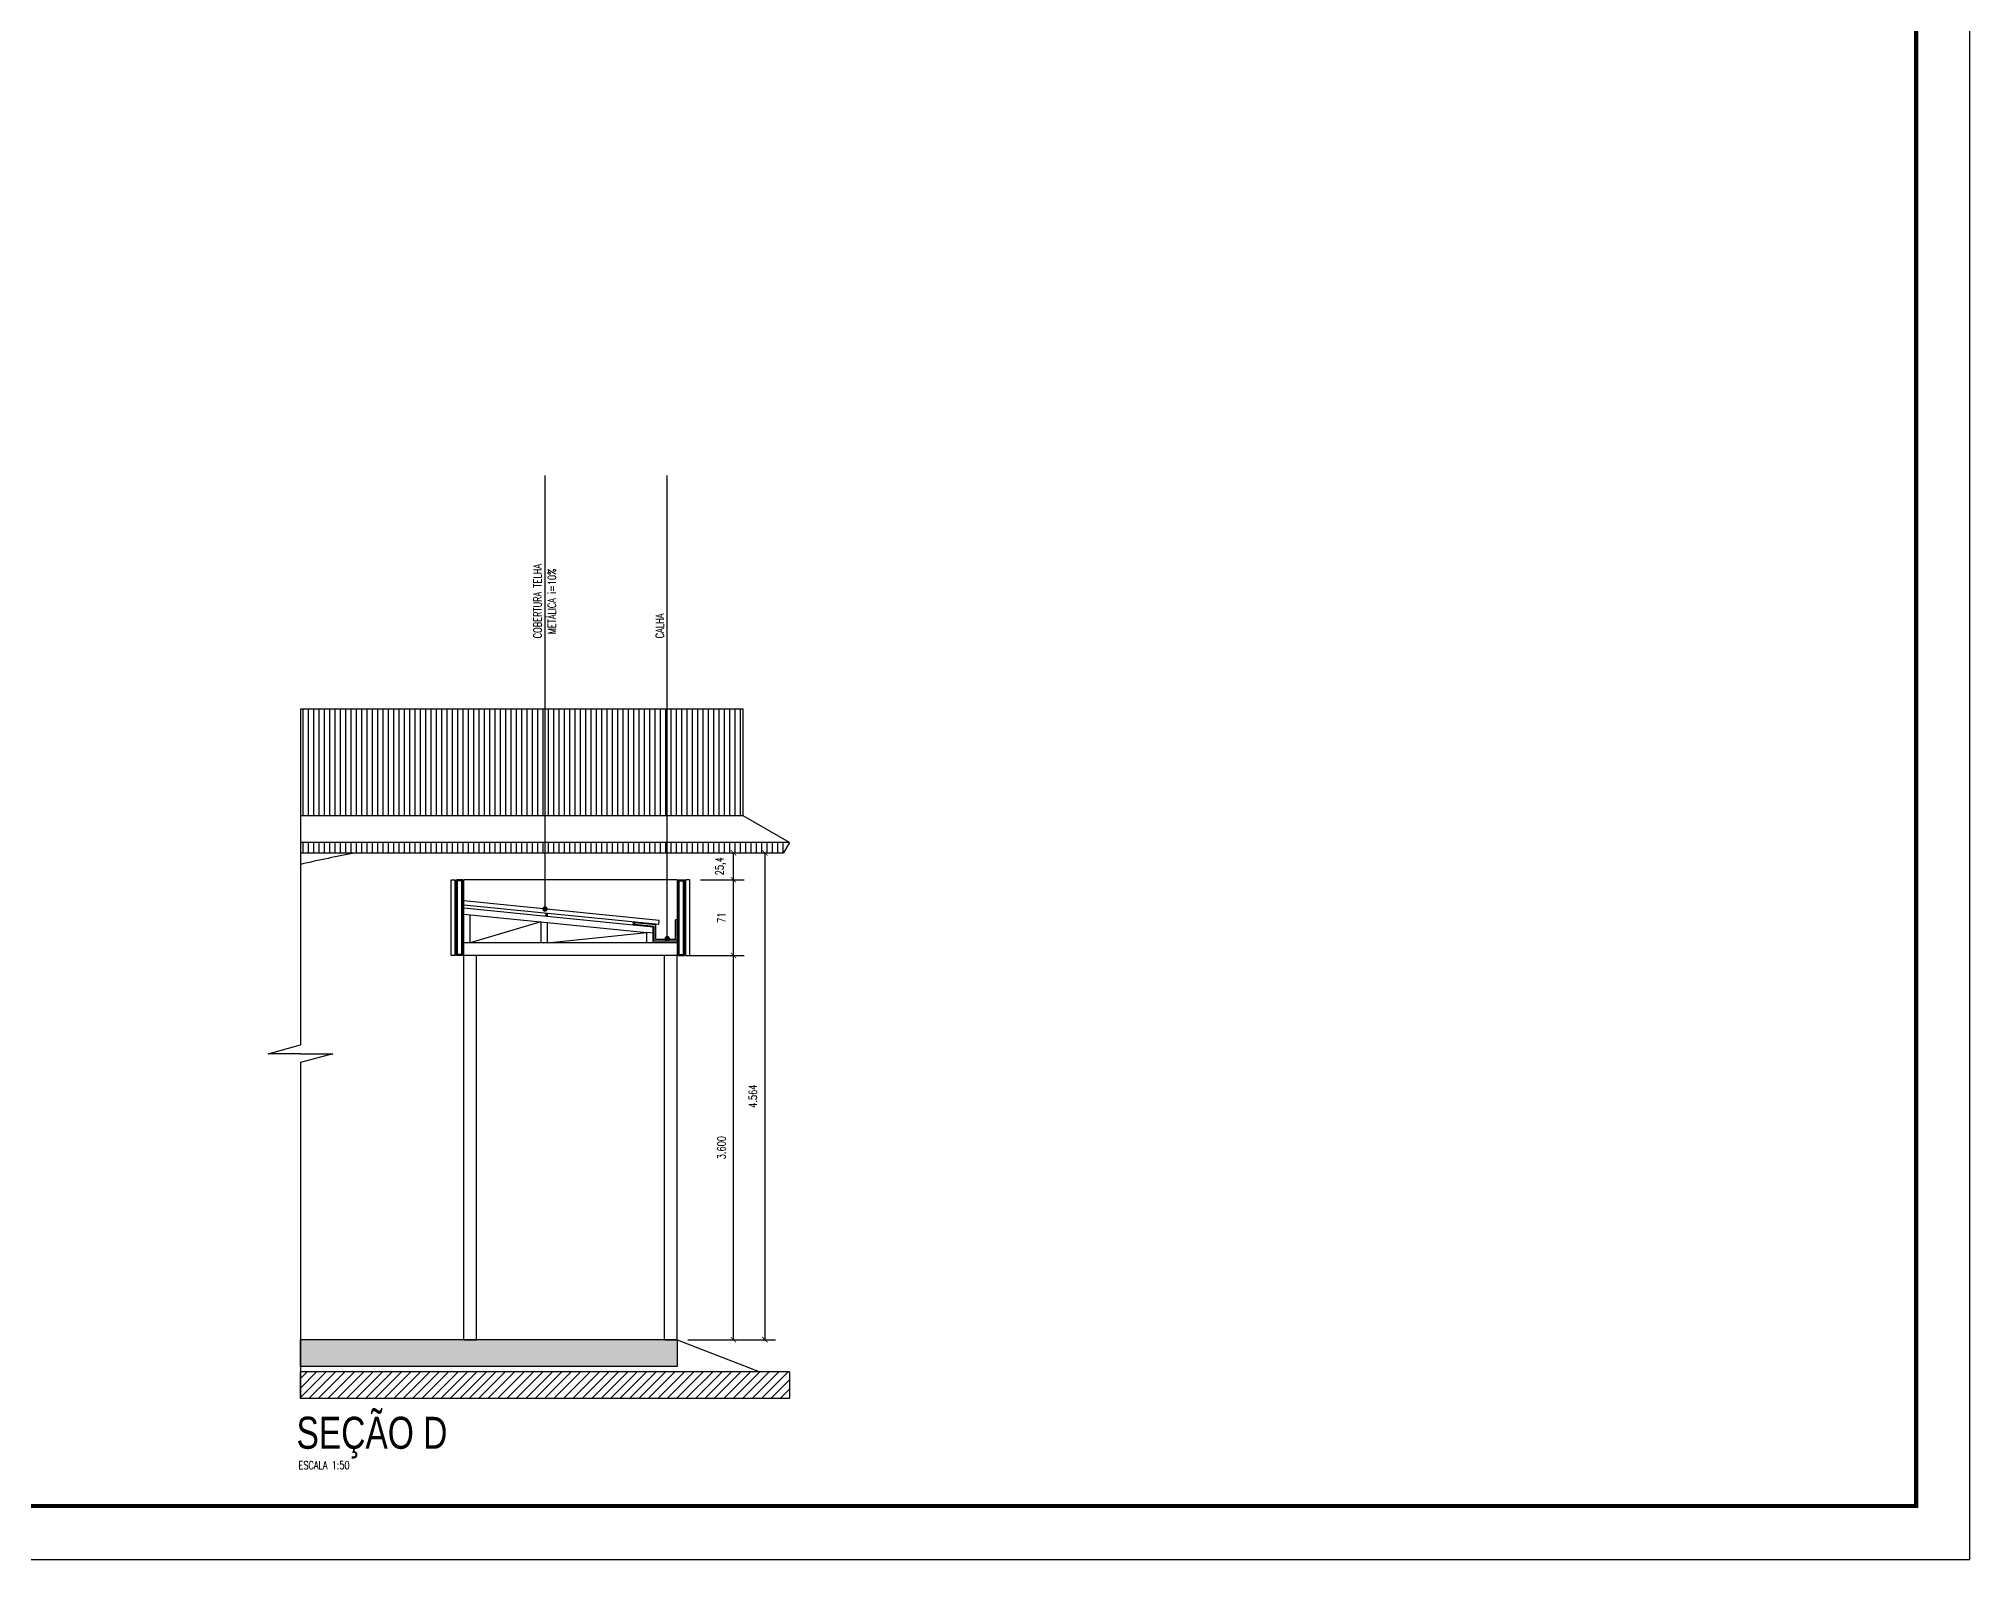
# Model space of a CAD drawing. Extents: x 231.8 to 328.5, y 64.7 to 125.7.
# Drawn here: x 310.4 to 328.5, y 97.18 to 111.43 of the extents above; entities that cross this region are included whole.
import ezdxf

# ---------------------------------------------------------------- set-up
doc = ezdxf.new("R2010")
doc.units = 0
doc.header["$LTSCALE"] = 0.1
doc.header["$MEASUREMENT"] = 0
doc.header["$PDMODE"] = 3
doc.layers.get('0').update_dxf_attribs({"linetype": 'CONTINUOUS'})
doc.layers.get('DEFPOINTS').update_dxf_attribs({"linetype": 'CONTINUOUS'})
for name, color, linetype in [('ATERRO', 250, 'CONTINUOUS'), ('CALHA', 1, 'CONTINUOUS'), ('COBERTURA', 1, 'CONTINUOUS'), ('CONTRAPISO', 64, 'CONTINUOUS'), ('CONTRAPISO1', 7, 'CONTINUOUS'), ('COTAS', 1, 'CONTINUOUS'), ('ESTRUTURA_METÁLICA', 250, 'CONTINUOUS'), ('INDIC', 1, 'CONTINUOUS'), ('PISO', 250, 'CONTINUOUS'), ('PRANCHA', 15, 'CONTINUOUS'), ('TEXTO_AMBIENTE', 250, 'CONTINUOUS'), ('TEXTO_PISO_ÁREA', 1, 'CONTINUOUS')]:
    doc.layers.add(name, color=color, linetype=linetype)
doc.styles.add('STYLE1', font='romans.shx', dxfattribs={"width": 0.75, "height": 0.075})
doc.styles.add('STYLE3', font='arial.ttf', dxfattribs={"width": 0.75, "height": 0.2})
doc.dimstyles.get("Standard").update_dxf_attribs({"dimtxt": 0.18, "dimasz": 0.18, "dimexe": 0.18, "dimexo": 0.0625, "dimgap": 0.09, "dimtad": 0, "dimtih": 1, "dimtoh": 1, "dimdec": 4, "dimzin": 0, "dimdsep": 46, "dimtxsty": 'Standard', "dimcen": 0.09, "dimadec": 0, "dimazin": 0, "dimtfac": 1, "dimtdec": 4, "dimtofl": 0, "dimtmove": 0, "dimatfit": 3, "dimfxl": 1, "dimtolj": 1, "dimtzin": 0, "dimarcsym": 0})

# ---------------------------------------------------------------- blocks, each defined once
blk = doc.blocks.new('_ARCHTICK')
at = {"color": 0, "linetype": 'ByBlock', "const_width": 0.15}
blk.add_lwpolyline([(-0.5, -0.5), (0.5, 0.5)], dxfattribs=at)
blk = doc.blocks.new('*D343')
at = {"color": 1, "linetype": 'ByBlock'}
for p, q in [((316.49, 102.834), (317.018, 102.834)), ((316.918, 99.234), (316.918, 102.834)), ((316.49, 99.234), (317.018, 99.234))]:
    blk.add_line(p, q, dxfattribs=at)
at = {"layer": 'DEFPOINTS', "color": 0, "linetype": 'ByBlock'}
for p in [(316.39, 102.834), (316.918, 102.834), (316.39, 99.234)]:
    blk.add_point(p, dxfattribs=at)
at = {"color": 1, "linetype": 'ByBlock', "xscale": 0.05, "yscale": 0.05, "zscale": 0.05}
for p, rotation in [((316.918, 102.834), 90), ((316.918, 99.234), 270)]:
    blk.add_blockref('_ARCHTICK', p, dxfattribs=dict(at, rotation=rotation))
at = {"color": 60, "linetype": 'ByBlock', "insert": (316.805, 101.034), "char_height": 0.075, "attachment_point": 5, "rotation": 90, "style": 'STYLE1'}
blk.add_mtext('\\A1;3.600', dxfattribs=at)
blk = doc.blocks.new('*D344')
at = {"color": 1, "linetype": 'ByBlock'}
for p, q in [((316.61, 103.544), (317.018, 103.544)), ((316.918, 102.834), (316.918, 103.544)), ((316.49, 102.834), (317.018, 102.834))]:
    blk.add_line(p, q, dxfattribs=at)
at = {"layer": 'DEFPOINTS', "color": 0, "linetype": 'ByBlock'}
for p in [(316.51, 103.544), (316.918, 103.544), (316.39, 102.834)]:
    blk.add_point(p, dxfattribs=at)
at = {"color": 1, "linetype": 'ByBlock', "xscale": 0.05, "yscale": 0.05, "zscale": 0.05}
for p, rotation in [((316.918, 103.544), 90), ((316.918, 102.834), 270)]:
    blk.add_blockref('_ARCHTICK', p, dxfattribs=dict(at, rotation=rotation))
at = {"color": 60, "linetype": 'ByBlock', "insert": (316.805, 103.189), "char_height": 0.075, "attachment_point": 5, "rotation": 90, "style": 'STYLE1'}
blk.add_mtext('\\A1;71', dxfattribs=at)
blk = doc.blocks.new('*D345')
at = {"color": 1, "linetype": 'ByBlock'}
for p, q in [((316.785, 103.797), (317.018, 103.797)), ((316.918, 103.544), (316.918, 103.797))]:
    blk.add_line(p, q, dxfattribs=at)
at = {"layer": 'DEFPOINTS', "color": 0, "linetype": 'ByBlock'}
for p in [(316.685, 103.797), (316.918, 103.797), (316.918, 103.544)]:
    blk.add_point(p, dxfattribs=at)
at = {"color": 1, "linetype": 'ByBlock', "xscale": 0.05, "yscale": 0.05, "zscale": 0.05}
for p, rotation in [((316.918, 103.797), 90), ((316.918, 103.544), 270)]:
    blk.add_blockref('_ARCHTICK', p, dxfattribs=dict(at, rotation=rotation))
at = {"color": 60, "linetype": 'ByBlock', "insert": (316.798, 103.671), "char_height": 0.075, "attachment_point": 5, "rotation": 90, "style": 'STYLE1'}
blk.add_mtext('\\A1;25,4', dxfattribs=at)
blk = doc.blocks.new('*D346')
at = {"color": 1, "linetype": 'ByBlock'}
for p, q in [((316.785, 103.797), (317.312, 103.797)), ((317.212, 103.797), (317.212, 99.234)), ((316.785, 99.234), (317.312, 99.234))]:
    blk.add_line(p, q, dxfattribs=at)
at = {"layer": 'DEFPOINTS', "color": 0, "linetype": 'ByBlock'}
for p in [(316.685, 103.797), (316.685, 99.234), (317.212, 99.234)]:
    blk.add_point(p, dxfattribs=at)
at = {"color": 1, "linetype": 'ByBlock', "xscale": 0.05, "yscale": 0.05, "zscale": 0.05}
for p, rotation in [((317.212, 103.797), 90), ((317.212, 99.234), 270)]:
    blk.add_blockref('_ARCHTICK', p, dxfattribs=dict(at, rotation=rotation))
at = {"color": 60, "linetype": 'ByBlock', "insert": (317.099, 101.516), "char_height": 0.075, "attachment_point": 5, "rotation": 90, "style": 'STYLE1'}
blk.add_mtext('\\A1;4.564', dxfattribs=at)

msp = doc.modelspace()

# ---------------------------------------------------------------- hatches: boundary and pattern name
at = {"layer": 'ATERRO'}
h = msp.add_hatch(dxfattribs=at)
h.set_pattern_fill('ANSI31', color=256, scale=0.5, style=0)
h.paths.add_polyline_path([(317.4428, 98.9337), (312.8584, 98.9337), (312.8584, 98.6837), (317.4428, 98.6837)])
at = {"layer": 'CONTRAPISO1'}
h = msp.add_hatch(dxfattribs=at)
h.set_pattern_fill('AR-CONC', color=256, scale=0.02, style=0)
h.set_pattern_definition([(50, (0, 0), (0.143452037, -0.012550427), [0.015, -0.165]), (355, (0, 0), (-0.02775027, 0.15043843), [0.012, -0.132]), (100.4514, (0.01195, -0.00105), (0.115701876, 0.13788791), [0.01274804, -0.14022842]), (46.1842, (0, 0.04), (0.21344821, -0.0331038), [0.0225, -0.2475]), (96.6356, (0.01779, 0.03724), (0.18693254, 0.19482357), [0.01912206, -0.2103426]), (351.1842, (0, 0.04), (0.18693239, 0.19482372), [0.018, -0.198]), (21, (0.02, 0.03), (0.11938141, -0.08052378), [0.015, -0.165]), (326, (0.02, 0.03), (0.048663066, 0.14503001), [0.012, -0.132]), (71.4514, (0.02995, 0.02329), (0.168044526, 0.0645061), [0.01274804, -0.14022842]), (37.5, (0, 0), (0.002431971, 0.066578771), [0, -0.1304, 0, -0.134, 0, -0.1325]), (7.5, (0, 0), (0.052613907, 0.078882342), [0, -0.0764, 0, -0.1274, 0, -0.0505]), (327.5, (-0.0446, 0), (0.106764487, -0.004510974), [0, -0.05, 0, -0.156, 0, -0.207]), (317.5, (-0.0646, 0), (0.116637234, 0.020020996), [0, -0.065, 0, -0.1036, 0, -0.147])])
h.paths.add_polyline_path([(316.3898, 99.2337), (312.8584, 99.2337), (312.8584, 98.9837), (316.3898, 98.9837)])
at = {"layer": 'ESTRUTURA_METÁLICA'}
for points in [[(315.1549, 103.2298), (315.1723, 103.2281), (315.1698, 103.2032), (315.1524, 103.205), (315.1529, 103.2099), (315.1653, 103.2087), (315.1668, 103.2236), (315.1544, 103.2249)], [(315.9724, 103.128), (315.9849, 103.1267), (315.9864, 103.1417), (315.9739, 103.1429), (315.9744, 103.1479), (315.9918, 103.1461), (315.9893, 103.1213), (315.9719, 103.123)]]:
    msp.add_hatch(color=256, dxfattribs=at).paths.add_polyline_path(points)
at = {"layer": 'PISO'}
h = msp.add_hatch(color=256, dxfattribs=at)
h.paths.add_polyline_path([(314.3798, 103.5437), (314.3198, 103.5437), (314.3198, 102.8337), (314.3798, 102.8337)])
h.paths.add_polyline_path([(314.3698, 102.8437), (314.3298, 102.8437), (314.3298, 103.5337), (314.3698, 103.5337)], flags=16)
h = msp.add_hatch(color=256, dxfattribs=at)
h.paths.add_polyline_path([(316.3998, 103.5437), (316.4598, 103.5437), (316.4598, 102.8337), (316.3998, 102.8337)])
h.paths.add_polyline_path([(316.4098, 102.8437), (316.4498, 102.8437), (316.4498, 103.5337), (316.4098, 103.5337)], flags=16)

# ---------------------------------------------------------------- linework, layer by layer
at = {"layer": 'ATERRO'}
for p, q in [((316.3898, 99.2337), (317.1645, 98.9337)), ((317.4428, 98.9337), (312.8584, 98.9337)), ((312.8584, 98.6837), (312.8584, 98.9337)), ((317.4428, 98.9337), (317.4428, 98.6837)), ((317.4428, 98.6837), (312.8584, 98.6837))]:
    msp.add_line(p, q, dxfattribs=at)
at = {"layer": 'CALHA'}
for p, q in [((316.3898, 103.1687), (316.3748, 103.1687)), ((316.3748, 102.9837), (316.3748, 103.1687)), ((316.3898, 102.9687), (316.3898, 103.1687)), ((315.9898, 103.1262), (315.9913, 103.1412)), ((316.1748, 103.1077), (315.9898, 103.1262)), ((316.1898, 103.1213), (315.9913, 103.1412)), ((316.1748, 102.9687), (316.1748, 103.1077)), ((316.1898, 102.9837), (316.1898, 103.1213)), ((316.3748, 102.9837), (316.1898, 102.9837)), ((316.3898, 102.9687), (316.1748, 102.9687))]:
    msp.add_line(p, q, dxfattribs=at)
at = {"layer": 'COBERTURA'}
for p, q in [((317.0098, 105.1437), (312.8584, 105.1437)), ((312.8848, 104.1426), (312.8848, 105.1437)), ((312.9348, 104.1426), (312.9348, 105.1437)), ((312.9848, 104.1426), (312.9848, 105.1437)), ((313.0348, 104.1426), (313.0348, 105.1437)), ((313.0848, 104.1426), (313.0848, 105.1437)), ((313.1348, 104.1426), (313.1348, 105.1437)), ((313.1848, 104.1426), (313.1848, 105.1437)), ((313.2348, 104.1426), (313.2348, 105.1437)), ((313.2848, 104.1426), (313.2848, 105.1437)), ((313.3348, 104.1426), (313.3348, 105.1437)), ((313.3848, 104.1426), (313.3848, 105.1437)), ((313.4348, 104.1426), (313.4348, 105.1437)), ((313.4848, 104.1426), (313.4848, 105.1437)), ((313.5348, 104.1426), (313.5348, 105.1437)), ((313.5848, 104.1426), (313.5848, 105.1437)), ((313.6348, 104.1426), (313.6348, 105.1437)), ((313.6848, 104.1426), (313.6848, 105.1437)), ((313.7348, 104.1426), (313.7348, 105.1437)), ((313.7848, 104.1426), (313.7848, 105.1437)), ((313.8348, 104.1426), (313.8348, 105.1437)), ((313.8848, 104.1426), (313.8848, 105.1437)), ((313.9348, 104.1426), (313.9348, 105.1437)), ((313.9848, 104.1426), (313.9848, 105.1437)), ((314.0348, 104.1426), (314.0348, 105.1437)), ((314.0848, 104.1426), (314.0848, 105.1437)), ((314.1348, 104.1426), (314.1348, 105.1437)), ((314.1848, 104.1426), (314.1848, 105.1437)), ((314.2348, 104.1426), (314.2348, 105.1437)), ((314.2848, 104.1426), (314.2848, 105.1437)), ((314.3348, 104.1426), (314.3348, 105.1437)), ((314.3848, 104.1426), (314.3848, 105.1437)), ((314.4348, 104.1426), (314.4348, 105.1437)), ((314.4848, 104.1426), (314.4848, 105.1437)), ((314.5348, 104.1426), (314.5348, 105.1437)), ((314.5848, 104.1426), (314.5848, 105.1437)), ((314.6348, 104.1426), (314.6348, 105.1437)), ((314.6848, 104.1426), (314.6848, 105.1437)), ((314.7348, 104.1426), (314.7348, 105.1437)), ((314.7848, 104.1426), (314.7848, 105.1437)), ((314.8348, 104.1426), (314.8348, 105.1437)), ((314.8848, 104.1426), (314.8848, 105.1437)), ((314.9348, 104.1426), (314.9348, 105.1437)), ((314.9848, 104.1426), (314.9848, 105.1437)), ((315.0348, 104.1426), (315.0348, 105.1437)), ((315.0848, 104.1426), (315.0848, 105.1437)), ((315.1348, 104.1426), (315.1348, 105.1437)), ((315.1848, 104.1426), (315.1848, 105.1437)), ((315.2348, 104.1426), (315.2348, 105.1437)), ((315.2848, 104.1426), (315.2848, 105.1437)), ((315.3348, 104.1426), (315.3348, 105.1437)), ((315.3848, 104.1426), (315.3848, 105.1437)), ((315.4348, 104.1426), (315.4348, 105.1437)), ((315.4848, 104.1426), (315.4848, 105.1437)), ((315.5348, 104.1426), (315.5348, 105.1437)), ((315.5848, 104.1426), (315.5848, 105.1437)), ((315.6348, 104.1426), (315.6348, 105.1437)), ((315.6848, 104.1426), (315.6848, 105.1437)), ((315.7348, 104.1426), (315.7348, 105.1437)), ((315.7848, 104.1426), (315.7848, 105.1437)), ((315.8348, 104.1426), (315.8348, 105.1437)), ((315.8848, 104.1426), (315.8848, 105.1437)), ((315.9348, 104.1426), (315.9348, 105.1437)), ((315.9848, 104.1426), (315.9848, 105.1437)), ((316.0348, 104.1426), (316.0348, 105.1437)), ((316.0848, 104.1426), (316.0848, 105.1437)), ((316.1348, 104.1426), (316.1348, 105.1437)), ((316.1848, 104.1426), (316.1848, 105.1437)), ((316.2348, 104.1426), (316.2348, 105.1437)), ((316.2848, 104.1426), (316.2848, 105.1437)), ((316.3348, 104.1426), (316.3348, 105.1437)), ((316.3848, 104.1426), (316.3848, 105.1437)), ((316.4348, 104.1426), (316.4348, 105.1437)), ((316.4848, 104.1426), (316.4848, 105.1437)), ((316.5348, 104.1426), (316.5348, 105.1437)), ((316.5848, 104.1426), (316.5848, 105.1437)), ((316.6348, 104.1426), (316.6348, 105.1437)), ((316.6848, 104.1426), (316.6848, 105.1437)), ((316.7348, 104.1426), (316.7348, 105.1437)), ((316.7848, 104.1426), (316.7848, 105.1437)), ((316.8348, 104.1426), (316.8348, 105.1437)), ((316.8848, 104.1426), (316.8848, 105.1437)), ((316.9348, 104.1426), (316.9348, 105.1437)), ((316.9848, 104.1426), (316.9848, 105.1437)), ((317.0098, 104.1426), (317.0098, 105.1437)), ((317.0098, 104.1426), (312.8584, 104.1426)), ((317.4428, 103.8926), (317.0098, 104.1426)), ((317.4428, 103.8926), (312.8584, 103.8926)), ((312.8848, 103.7973), (312.8848, 103.8926)), ((312.9348, 103.7973), (312.9348, 103.8926)), ((312.9848, 103.7973), (312.9848, 103.8926)), ((313.0348, 103.7973), (313.0348, 103.8926)), ((313.0848, 103.7973), (313.0848, 103.8926)), ((313.1348, 103.7973), (313.1348, 103.8926)), ((313.1848, 103.7973), (313.1848, 103.8926)), ((313.2348, 103.7973), (313.2348, 103.8926)), ((313.2848, 103.7973), (313.2848, 103.8926)), ((313.3348, 103.7973), (313.3348, 103.8926)), ((313.3848, 103.7973), (313.3848, 103.8926)), ((313.4348, 103.7973), (313.4348, 103.8926)), ((313.4848, 103.7973), (313.4848, 103.8926)), ((313.5348, 103.7973), (313.5348, 103.8926)), ((313.5848, 103.7973), (313.5848, 103.8926)), ((313.6348, 103.7973), (313.6348, 103.8926)), ((313.6848, 103.7973), (313.6848, 103.8926)), ((313.7348, 103.7973), (313.7348, 103.8926)), ((313.7848, 103.7973), (313.7848, 103.8926)), ((313.8348, 103.7973), (313.8348, 103.8926)), ((313.8848, 103.7973), (313.8848, 103.8926)), ((313.9348, 103.7973), (313.9348, 103.8926)), ((313.9848, 103.7973), (313.9848, 103.8926)), ((314.0348, 103.7973), (314.0348, 103.8926)), ((314.0848, 103.7973), (314.0848, 103.8926)), ((314.1348, 103.7973), (314.1348, 103.8926)), ((314.1848, 103.7973), (314.1848, 103.8926)), ((314.2348, 103.7973), (314.2348, 103.8926)), ((314.2848, 103.7973), (314.2848, 103.8926)), ((314.3348, 103.7973), (314.3348, 103.8926)), ((314.3848, 103.7973), (314.3848, 103.8926)), ((314.4348, 103.7973), (314.4348, 103.8926)), ((314.4848, 103.7973), (314.4848, 103.8926)), ((314.5348, 103.7973), (314.5348, 103.8926)), ((314.5848, 103.7973), (314.5848, 103.8926)), ((314.6348, 103.7973), (314.6348, 103.8926)), ((314.6848, 103.7973), (314.6848, 103.8926)), ((314.7348, 103.7973), (314.7348, 103.8926)), ((314.7848, 103.7973), (314.7848, 103.8926)), ((314.8348, 103.7973), (314.8348, 103.8926)), ((314.8848, 103.7973), (314.8848, 103.8926)), ((314.9348, 103.7973), (314.9348, 103.8926)), ((314.9848, 103.7973), (314.9848, 103.8926)), ((315.0348, 103.7973), (315.0348, 103.8926)), ((315.0848, 103.7973), (315.0848, 103.8926)), ((315.1348, 103.7973), (315.1348, 103.8926)), ((315.1848, 103.7973), (315.1848, 103.8926)), ((315.2348, 103.7973), (315.2348, 103.8926)), ((315.2848, 103.7973), (315.2848, 103.8926)), ((315.3348, 103.7973), (315.3348, 103.8926)), ((315.3848, 103.7973), (315.3848, 103.8926)), ((315.4348, 103.7973), (315.4348, 103.8926)), ((315.4848, 103.7973), (315.4848, 103.8926)), ((315.5348, 103.7973), (315.5348, 103.8926)), ((315.5848, 103.7973), (315.5848, 103.8926)), ((315.6348, 103.7973), (315.6348, 103.8926)), ((315.6848, 103.7973), (315.6848, 103.8926)), ((315.7348, 103.7973), (315.7348, 103.8926)), ((315.7848, 103.7973), (315.7848, 103.8926)), ((315.8348, 103.7973), (315.8348, 103.8926)), ((315.8848, 103.7973), (315.8848, 103.8926)), ((315.9348, 103.7973), (315.9348, 103.8926)), ((315.9848, 103.7973), (315.9848, 103.8926)), ((316.0348, 103.7973), (316.0348, 103.8926)), ((316.0848, 103.7973), (316.0848, 103.8926)), ((316.1348, 103.7973), (316.1348, 103.8926)), ((316.1848, 103.7973), (316.1848, 103.8926)), ((316.2348, 103.7973), (316.2348, 103.8926)), ((316.2848, 103.7973), (316.2848, 103.8926)), ((316.3348, 103.7973), (316.3348, 103.8926)), ((316.3848, 103.7973), (316.3848, 103.8926)), ((316.4348, 103.7973), (316.4348, 103.8926)), ((316.4848, 103.7973), (316.4848, 103.8926)), ((316.5348, 103.7973), (316.5348, 103.8926)), ((316.5848, 103.7973), (316.5848, 103.8926)), ((316.6348, 103.7973), (316.6348, 103.8926)), ((316.6848, 103.7973), (316.6848, 103.8926)), ((316.7348, 103.7973), (316.7348, 103.8926)), ((316.7848, 103.7973), (316.7848, 103.8926)), ((316.8348, 103.7973), (316.8348, 103.8926)), ((316.8848, 103.7973), (316.8848, 103.8926)), ((316.9348, 103.7973), (316.9348, 103.8926)), ((316.9848, 103.7973), (316.9848, 103.8926)), ((317.0348, 103.7973), (317.0348, 103.8926)), ((317.0848, 103.7973), (317.0848, 103.8926)), ((317.1348, 103.7973), (317.1348, 103.8926)), ((317.1848, 103.7973), (317.1848, 103.8926)), ((317.2348, 103.7973), (317.2348, 103.8926)), ((317.2848, 103.7973), (317.2848, 103.8926)), ((317.3348, 103.7973), (317.3348, 103.8926)), ((317.3848, 103.7973), (317.3848, 103.8926)), ((317.4428, 103.8926), (317.3878, 103.7973)), ((312.8584, 103.7973), (317.3878, 103.7973)), ((314.2698, 102.8337), (314.2698, 103.5437)), ((314.2698, 103.5437), (314.3098, 103.5437)), ((314.3098, 102.8337), (314.3098, 103.5437)), ((316.4698, 102.8337), (316.4698, 103.5437)), ((316.5098, 103.5437), (316.4698, 103.5437)), ((316.5098, 102.8337), (316.5098, 103.5437)), ((316.2211, 103.1634), (314.3898, 103.3465)), ((316.2171, 103.1236), (314.3898, 103.3063)), ((316.2171, 103.1236), (316.2211, 103.1634)), ((314.3098, 102.8337), (314.2698, 102.8337)), ((316.4698, 102.8337), (316.5098, 102.8337))]:
    msp.add_line(p, q, dxfattribs=at)
at = {"layer": 'CONTRAPISO'}
for p, q in [((316.3898, 99.2337), (312.8584, 99.2337)), ((312.8584, 98.9837), (312.8584, 99.2337)), ((316.3898, 99.2337), (316.3898, 98.9837)), ((316.3898, 98.9837), (312.8584, 98.9837))]:
    msp.add_line(p, q, dxfattribs=at)
at = {"layer": 'ESTRUTURA_METÁLICA'}
for p, q in [((316.3898, 103.5437), (316.3898, 102.8337)), ((314.3898, 103.2812), (316.1648, 103.1037)), ((314.3898, 103.2209), (316.1048, 103.0494)), ((315.1529, 103.2099), (315.1524, 103.205)), ((315.1698, 103.2032), (315.1524, 103.205)), ((315.1529, 103.2099), (315.1653, 103.2087)), ((315.1549, 103.2298), (315.1544, 103.2249)), ((315.1544, 103.2249), (315.1668, 103.2236)), ((315.1549, 103.2298), (315.1723, 103.2281)), ((315.1668, 103.2236), (315.1653, 103.2087)), ((315.1723, 103.2281), (315.1698, 103.2032)), ((315.1124, 103.1487), (314.4498, 102.9537)), ((315.1124, 103.1487), (315.1124, 102.9537)), ((315.1724, 103.1427), (315.1724, 102.9537)), ((315.1724, 102.9537), (316.1048, 103.0494)), ((315.9724, 103.128), (315.9719, 103.123)), ((315.9893, 103.1213), (315.9719, 103.123)), ((315.9724, 103.128), (315.9849, 103.1267)), ((315.9744, 103.1479), (315.9739, 103.1429)), ((315.9739, 103.1429), (315.9864, 103.1417)), ((315.9744, 103.1479), (315.9918, 103.1461)), ((315.9864, 103.1417), (315.9849, 103.1267)), ((315.9918, 103.1461), (315.9893, 103.1213)), ((316.1648, 103.0434), (316.1048, 103.0494)), ((316.1048, 102.9537), (316.1048, 103.0494)), ((316.1648, 102.9537), (316.1648, 103.1037))]:
    msp.add_line(p, q, dxfattribs=at)
at = {"layer": 'INDIC'}
for p, q in [((315.1511, 103.2704), (315.1511, 107.3313)), ((316.2964, 102.9932), (316.2964, 107.3313))]:
    msp.add_line(p, q, dxfattribs=at)
at = {"layer": 'INDIC', "const_width": 0.025}
for points in [[(315.1386, 103.2704, 1), (315.1636, 103.2704, 1)], [(316.2839, 102.9932, 1), (316.3089, 102.9932, 1)]]:
    msp.add_lwpolyline(points, format="xyb", close=True, dxfattribs=at)
at = {"layer": 'PISO'}
for p, q in [((312.8584, 105.1437), (312.8584, 101.9963)), ((314.3198, 102.8337), (314.3198, 103.5437)), ((314.3798, 103.5437), (314.3198, 103.5437)), ((314.3298, 102.8437), (314.3298, 103.5337)), ((314.3698, 103.5337), (314.3298, 103.5337)), ((314.3698, 102.8437), (314.3698, 103.5337)), ((314.3798, 102.8337), (314.3798, 103.5437)), ((316.3898, 103.5437), (314.3898, 103.5437)), ((314.3898, 102.8337), (314.3898, 103.5437)), ((316.3998, 102.8337), (316.3998, 103.5437)), ((316.3998, 103.5437), (316.4598, 103.5437)), ((316.4098, 102.8437), (316.4098, 103.5337)), ((316.4098, 103.5337), (316.4498, 103.5337)), ((316.4498, 102.8437), (316.4498, 103.5337)), ((316.4598, 102.8337), (316.4598, 103.5437)), ((314.4498, 102.9537), (314.4498, 103.2149)), ((314.3798, 102.8337), (314.3198, 102.8337)), ((314.3698, 102.8437), (314.3298, 102.8437)), ((316.3898, 102.9537), (314.3898, 102.9537)), ((316.3898, 102.8337), (314.3898, 102.8337)), ((314.3898, 99.2337), (314.3898, 102.8337)), ((314.5098, 99.2337), (314.5098, 102.8337)), ((316.2698, 99.2337), (316.2698, 102.8337)), ((316.3898, 99.2337), (316.3898, 102.8337)), ((316.3998, 102.8337), (316.4598, 102.8337)), ((316.4098, 102.8437), (316.4498, 102.8437)), ((312.5561, 101.9137), (312.8584, 101.9963)), ((312.8584, 101.9137), (312.5561, 101.9137)), ((312.8584, 101.9137), (313.1608, 101.9137)), ((313.1608, 101.9137), (312.8584, 101.8312)), ((312.8584, 101.8312), (312.8584, 98.6837)), ((314.3898, 99.2337), (314.5098, 99.2337)), ((316.2698, 99.2337), (316.3898, 99.2337))]:
    msp.add_line(p, q, dxfattribs=at)
msp.add_arc((316.6888, 86.663), 17.4512, 100.93565, 102.67922, dxfattribs=at)
at = {"layer": 'PRANCHA', "color": 250}
for p in [(328.5028, 125.6761), (279.7528, 97.1761)]:
    msp.add_line(p, (328.5028, 97.1761), dxfattribs=at)
at = {"layer": 'PRANCHA', "color": 250, "const_width": 0.04}
msp.add_lwpolyline([(328.0028, 125.1761), (281.0028, 125.1761), (281.0028, 97.6761), (328.0028, 97.6761), (328.0028, 125.1761)], dxfattribs=at)

# ---------------------------------------------------------------- texts
at = {"layer": 'TEXTO_AMBIENTE', "style": 'STYLE3', "width": 0.75}
msp.add_text('SEÇÃO D', height=0.3, dxfattribs=at).set_placement((312.8215, 98.2125))
at = {"layer": 'TEXTO_PISO_ÁREA', "style": 'STYLE1', "width": 0.75}
for s, p in [('COBERTURA TELHA', (315.1189, 105.8063)), ('METÁLICA i=10%', (315.2527, 105.8438)), ('CALHA', (316.2642, 105.8063))]:
    msp.add_text(s, height=0.075, rotation=90, dxfattribs=at).set_placement(p)
msp.add_text('ESCALA 1:50', height=0.075, dxfattribs=at).set_placement((312.8399, 98.0208))

# ---------------------------------------------------------------- dimensions: what is measured, and where the dimension line sits
at = {"layer": 'COTAS'}
dim = msp.add_linear_dim(base=(316.9179, 103.7973), p1=(316.9179, 103.5437), p2=(316.6848, 103.7973), angle=90, text='25,4', dimstyle='Standard', override={"dimtxt": 0.075, "dimasz": 0.05, "dimexe": 0.1, "dimexo": 0.1, "dimgap": 0.075, "dimtad": 1, "dimtih": 0, "dimtoh": 0, "dimdec": 3, "dimtxsty": 'STYLE1', "dimblk1": 'ARCHTICK', "dimblk2": 'ARCHTICK', "dimsah": 1, "dimcen": 0, "dimclrd": 1, "dimclre": 1, "dimclrt": 60, "dimtdec": 3, "dimtofl": 1}, dxfattribs=at)
dim.commit()
dim.dimension.update_dxf_attribs({"geometry": '*D345', "text_midpoint": (316.9179, 103.6705), "dimtype": 160})
for base, p1, p2, picture, middle in [((317.2119, 99.2337), (316.6848, 103.7973), (316.6848, 99.2337), '*D346', (317.0994, 101.5155)), ((316.9179, 102.8337), (316.3898, 99.2337), (316.3898, 102.8337), '*D343', (316.8054, 101.0337))]:
    dim = msp.add_linear_dim(base=base, p1=p1, p2=p2, angle=90, dimstyle='Standard', override={"dimtxt": 0.075, "dimasz": 0.05, "dimexe": 0.1, "dimexo": 0.1, "dimgap": 0.075, "dimtad": 1, "dimtih": 0, "dimtoh": 0, "dimdec": 3, "dimtxsty": 'STYLE1', "dimblk1": 'ARCHTICK', "dimblk2": 'ARCHTICK', "dimsah": 1, "dimcen": 0, "dimclrd": 1, "dimclre": 1, "dimclrt": 60, "dimtdec": 3, "dimtofl": 1}, dxfattribs=at)
    dim.commit()
    dim.dimension.update_dxf_attribs({"geometry": picture, "text_midpoint": middle})
dim = msp.add_linear_dim(base=(316.9179, 103.5437), p1=(316.3898, 102.8337), p2=(316.5098, 103.5437), angle=90, text='71', dimstyle='Standard', override={"dimtxt": 0.075, "dimasz": 0.05, "dimexe": 0.1, "dimexo": 0.1, "dimgap": 0.075, "dimtad": 1, "dimtih": 0, "dimtoh": 0, "dimdec": 3, "dimtxsty": 'STYLE1', "dimblk1": 'ARCHTICK', "dimblk2": 'ARCHTICK', "dimsah": 1, "dimcen": 0, "dimclrd": 1, "dimclre": 1, "dimclrt": 60, "dimtdec": 3, "dimtofl": 1}, dxfattribs=at)
dim.commit()
dim.dimension.update_dxf_attribs({"geometry": '*D344', "text_midpoint": (316.8054, 103.1887)})

doc.saveas('drawing.dxf')
